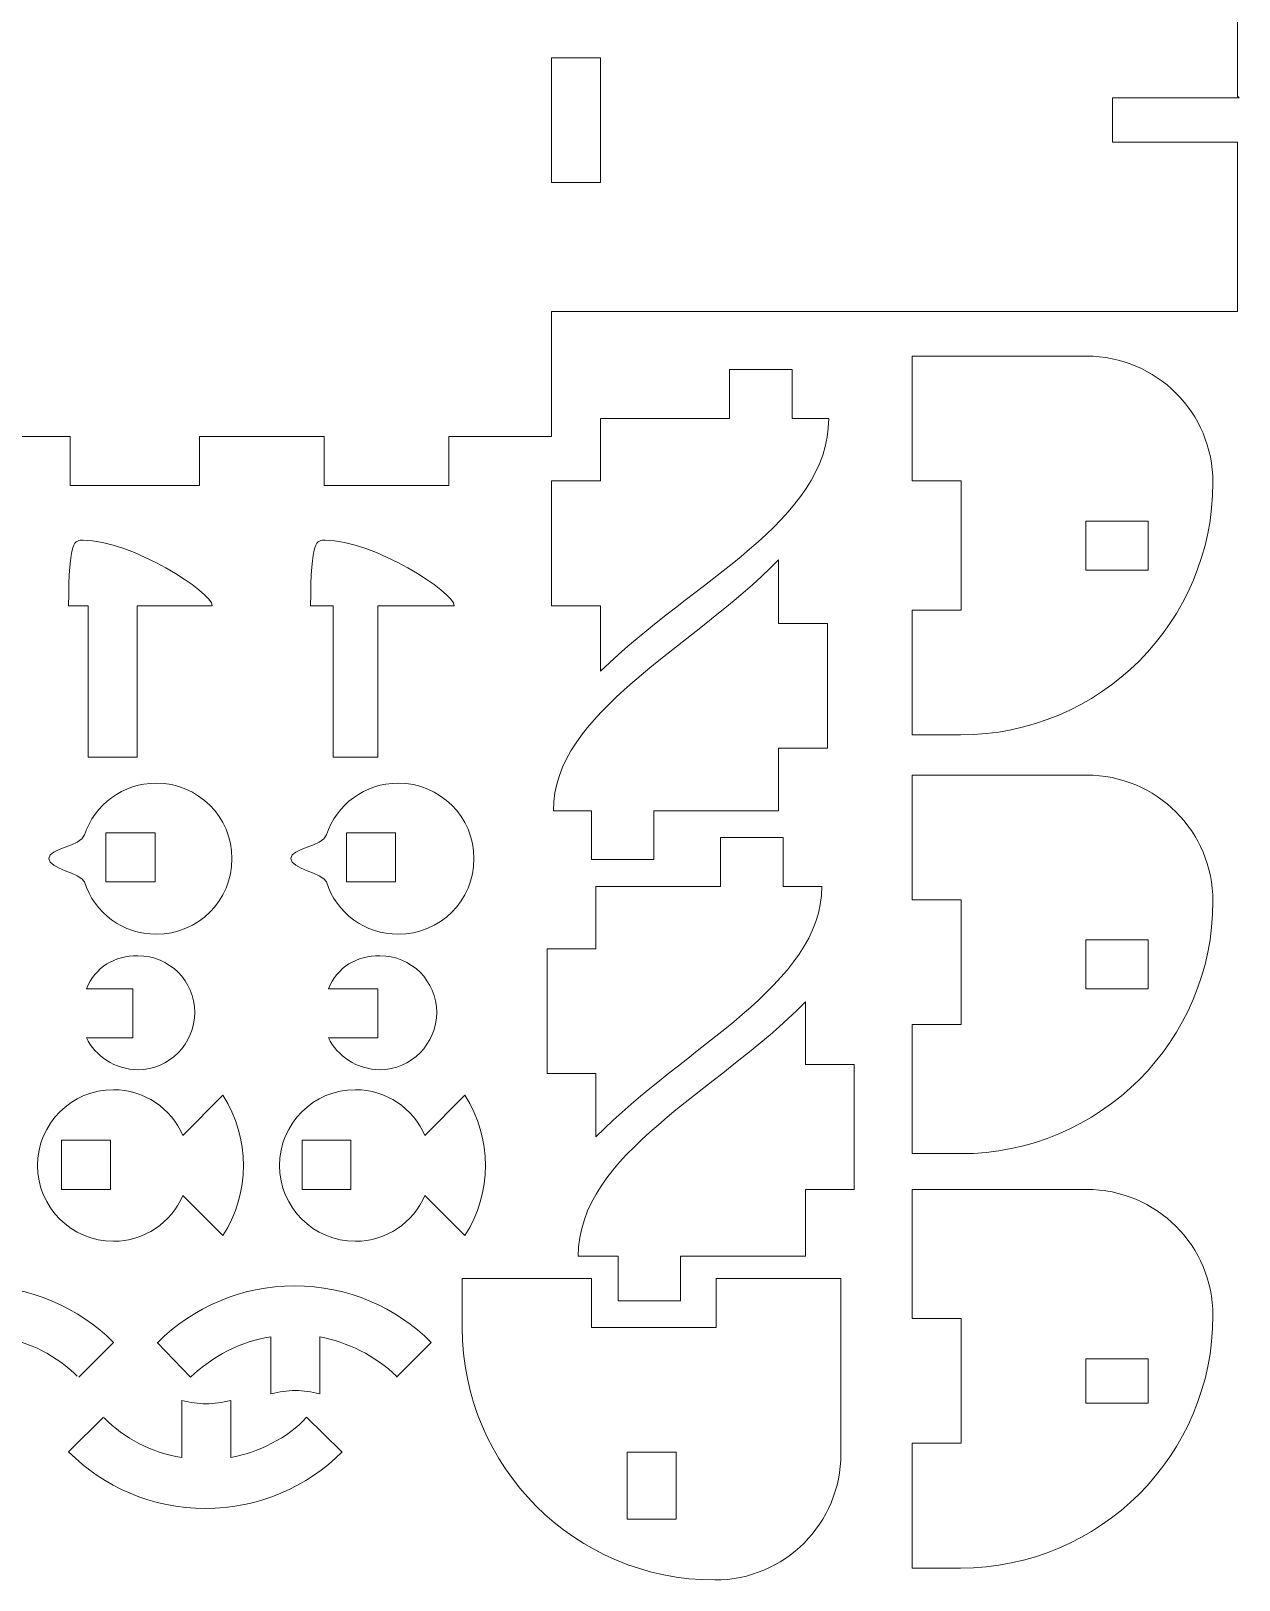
# Model space of a CAD drawing. Header units: millimetres. Extents: x -85 to 85, y -159 to 157.
# Drawn here: x 2.1 to 81.9, y -159.4 to -57.2 of the extents above; entities that cross this region are included whole.
import ezdxf

# ---------------------------------------------------------------- set-up
doc = ezdxf.new("R2010")
doc.units = ezdxf.units.MM
doc.header["$MEASUREMENT"] = 0
doc.layers.add('Layer 1', color=7, linetype='Continuous')

msp = doc.modelspace()

# ---------------------------------------------------------------- linework, layer by layer
at = {"layer": 'Layer 1', "color": 1, "lineweight": 9}
for points, knots in [([(81.75, -50.71), (81.75, -50.71), (81.75, -61.48), (81.75, -61.48), (81.75, -61.48), (81.75, -61.48), (81.86, -61.58), (81.86, -61.58), (81.86, -61.58), (81.86, -61.58), (73.52, -61.58), (73.52, -61.58), (73.52, -61.58), (73.52, -61.58), (73.52, -64.52), (73.52, -64.52), (73.52, -64.52), (73.52, -64.52), (81.75, -64.52), (81.75, -64.52), (81.75, -64.52), (81.75, -64.52), (81.75, -75.69), (81.75, -75.69), (81.75, -75.69), (81.75, -75.69), (39.78, -75.69), (39.78, -75.69), (39.78, -75.69), (39.78, -75.69), (36.48, -75.69), (36.48, -75.69), (36.48, -75.69), (36.48, -75.69), (36.48, -83.9), (36.48, -83.9), (36.48, -83.9), (36.48, -83.9), (36.48, -83.92), (36.48, -83.92), (36.48, -83.92), (36.48, -83.92), (29.72, -83.92), (29.72, -83.92), (29.72, -83.92), (29.72, -83.92), (29.72, -87.16), (29.72, -87.16), (29.72, -87.16), (29.72, -87.16), (21.49, -87.16), (21.49, -87.16), (21.49, -87.16), (21.49, -87.16), (21.49, -83.92), (21.49, -83.92), (21.49, -83.92), (21.49, -83.92), (13.26, -83.92), (13.26, -83.92), (13.26, -83.92), (13.26, -83.92), (13.26, -87.16), (13.26, -87.16), (13.26, -87.16), (13.26, -87.16), (4.86, -87.16), (4.86, -87.16), (4.86, -87.16), (4.86, -87.16), (4.73, -87.16), (4.73, -87.16), (4.73, -87.16), (4.73, -87.16), (4.73, -83.92), (4.73, -83.92), (4.73, -83.92), (4.73, -83.92), (-3.5, -83.92), (-3.5, -83.92), (-3.5, -83.92), (-3.5, -83.92), (-3.5, -87.16), (-3.5, -87.16), (-3.5, -87.16), (-3.5, -87.16), (-11.73, -87.16), (-11.73, -87.16), (-11.73, -87.16), (-11.73, -87.16), (-11.73, -83.92), (-11.73, -83.92), (-11.73, -83.92), (-11.73, -83.92), (-20.25, -83.92), (-20.25, -83.92), (-20.25, -83.92), (-20.25, -83.92), (-20.25, -87.16), (-20.25, -87.16), (-20.25, -87.16), (-20.25, -87.16), (-28.49, -87.16), (-28.49, -87.16), (-28.49, -87.16), (-28.49, -87.16), (-28.49, -83.92), (-28.49, -83.92), (-28.49, -83.92), (-28.49, -83.92), (-36.72, -83.92), (-36.72, -83.92), (-36.72, -83.92), (-36.72, -83.92), (-36.72, -87.16), (-36.72, -87.16), (-36.72, -87.16), (-36.72, -87.16), (-45.24, -87.16), (-45.24, -87.16), (-45.24, -87.16), (-45.24, -87.16), (-45.24, -83.92), (-45.24, -83.92), (-45.24, -83.92), (-45.24, -83.92), (-53.47, -83.92), (-53.47, -83.92), (-53.47, -83.92), (-53.47, -83.92), (-53.47, -87.16), (-53.47, -87.16), (-53.47, -87.16), (-53.47, -87.16), (-61.7, -87.16), (-61.7, -87.16), (-61.7, -87.16), (-61.7, -87.16), (-61.7, -87.16), (-61.7, -87.16), (-61.7, -87.16), (-61.7, -87.16), (-61.7, -83.92), (-61.7, -83.92), (-61.7, -83.92), (-61.7, -83.92), (-70.23, -83.92), (-70.23, -83.92), (-70.23, -83.92), (-70.23, -83.92), (-70.23, -87.16), (-70.23, -87.16), (-70.23, -87.16), (-70.23, -87.16), (-78.46, -87.16), (-78.46, -87.16), (-78.46, -87.16), (-78.46, -87.16), (-78.46, -87.06), (-78.46, -87.06), (-78.46, -87.06), (-78.46, -87.06), (-78.46, -87.08), (-78.46, -87.08), (-78.46, -87.08), (-78.46, -87.08), (-78.46, -68.05), (-78.46, -68.05), (-78.46, -68.05), (-78.46, -68.05), (-81.69, -68.05), (-81.69, -68.05), (-81.69, -68.05), (-81.69, -68.05), (-81.69, -51.29), (-81.69, -51.29), (-81.69, -51.29), (-81.69, -51.29), (-78.46, -51.29), (-78.46, -51.29), (-78.46, -51.29), (-78.46, -51.29), (-78.46, -51.37), (-78.46, -51.37), (-78.46, -51.37), (-78.46, -51.37), (-78.46, -34.83), (-78.46, -34.83), (-78.46, -34.83), (-78.46, -34.83), (-81.69, -34.83), (-81.69, -34.83), (-81.69, -34.83), (-81.69, -34.83), (-81.69, -18.08), (-81.69, -18.08), (-81.69, -18.08), (-81.69, -18.08), (-78.46, -18.08), (-78.46, -18.08), (-78.46, -18.08), (-78.46, -18.08), (-78.46, -18.06), (-78.46, -18.06), (-78.46, -18.06), (-78.46, -18.06), (-78.46, -1.32), (-78.46, -1.32), (-78.46, -1.32), (-78.46, -1.32), (-81.69, -1.32), (-81.69, -1.32), (-81.69, -1.32), (-81.69, -1.32), (-81.69, 15.14), (-81.69, 15.14), (-81.69, 15.14), (-81.69, 15.14), (-78.46, 15.14), (-78.46, 15.14), (-78.46, 15.14), (-78.46, 15.14), (-78.46, 31.31), (-78.46, 31.31), (-78.46, 31.31), (-78.46, 31.31), (-70.23, 31.31), (-70.23, 31.31), (-70.23, 31.31), (-70.23, 31.31), (-70.23, 34.25), (-70.23, 34.25), (-70.23, 34.25), (-70.23, 34.25), (-61.7, 34.25), (-61.7, 34.25), (-61.7, 34.25), (-61.7, 34.25), (-61.7, 31.31), (-61.7, 31.31), (-61.7, 31.31), (-61.7, 31.31), (-61.7, 31.31), (-61.7, 31.31), (-61.7, 31.31), (-61.7, 31.31), (-53.47, 31.31), (-53.47, 31.31), (-53.47, 31.31), (-53.47, 31.31), (-53.47, 34.25), (-53.47, 34.25), (-53.47, 34.25), (-53.47, 34.25), (-45.24, 34.25), (-45.24, 34.25), (-45.24, 34.25), (-45.24, 34.25), (-45.24, 31.31), (-45.24, 31.31), (-45.24, 31.31), (-45.24, 31.31), (-36.72, 31.31), (-36.72, 31.31), (-36.72, 31.31), (-36.72, 31.31), (-36.72, 34.25), (-36.72, 34.25), (-36.72, 34.25), (-36.72, 34.25), (-28.49, 34.25), (-28.49, 34.25), (-28.49, 34.25), (-28.49, 34.25), (-28.49, 31.31), (-28.49, 31.31), (-28.49, 31.31), (-28.49, 31.31), (-20.25, 31.31), (-20.25, 31.31), (-20.25, 31.31), (-20.25, 31.31), (-20.25, 34.25), (-20.25, 34.25), (-20.25, 34.25), (-20.25, 34.25), (-11.73, 34.25), (-11.73, 34.25), (-11.73, 34.25), (-11.73, 34.25), (-11.73, 31.31), (-11.73, 31.31), (-11.73, 31.31), (-11.73, 31.31), (-3.5, 31.31), (-3.5, 31.31), (-3.5, 31.31), (-3.5, 31.31), (-3.5, 34.25), (-3.5, 34.25), (-3.5, 34.25), (-3.5, 34.25), (4.73, 34.25), (4.73, 34.25), (4.73, 34.25), (4.73, 34.25), (4.73, 31.31), (4.73, 31.31), (4.73, 31.31), (4.73, 31.31), (4.86, 31.31), (4.86, 31.31), (4.86, 31.31), (4.86, 31.31), (13.26, 31.31), (13.26, 31.31), (13.26, 31.31), (13.26, 31.31), (13.26, 34.25), (13.26, 34.25), (13.26, 34.25), (13.26, 34.25), (21.49, 34.25), (21.49, 34.25), (21.49, 34.25), (21.49, 34.25), (21.49, 31.31), (21.49, 31.31), (21.49, 31.31), (21.49, 31.31), (29.72, 31.31), (29.72, 31.31), (29.72, 31.31), (29.72, 31.31), (29.72, 34.25), (29.72, 34.25), (29.72, 34.25), (29.72, 34.25), (39.72, 34.25), (39.72, 34.25), (39.72, 34.25), (39.72, 34.25), (39.72, 32.78), (39.72, 32.78), (39.72, 32.78), (39.72, 32.78), (81.75, 32.78), (81.75, 32.78), (81.75, 32.78), (81.75, 32.78), (81.75, 32.78), (81.75, 32.78), (81.75, 32.78), (81.75, 32.78), (81.75, 21.9), (81.75, 21.9), (81.75, 21.9), (81.75, 21.9), (81.75, 21.9), (81.75, 21.9), (81.75, 21.9), (81.75, 21.9), (73.52, 21.9), (73.52, 21.9), (73.52, 21.9), (73.52, 21.9), (73.52, 18.67), (73.52, 18.67), (73.52, 18.67), (73.52, 18.67), (81.75, 18.67), (81.75, 18.67), (81.75, 18.67), (81.75, 18.67), (81.75, 7.79), (81.75, 7.79), (81.75, 7.79), (81.75, 7.79), (81.75, 7.79), (81.75, 7.79), (81.75, 7.79), (81.75, 7.79), (39.78, 7.79), (39.78, 7.79), (39.78, 7.79), (39.78, 7.79), (36.48, 7.79), (36.48, 7.79), (36.48, 7.79), (36.48, 7.79), (36.48, -0.44), (36.48, -0.44), (36.48, -0.44), (36.48, -0.44), (39.72, -0.44), (39.72, -0.44), (39.72, -0.44), (39.72, -0.44), (39.72, -8.96), (39.72, -8.96), (39.72, -8.96), (39.72, -8.96), (36.48, -8.96), (36.48, -8.96), (36.48, -8.96), (36.48, -8.96), (36.48, -17.19), (36.48, -17.19), (36.48, -17.19), (36.48, -17.19), (39.72, -17.19), (39.72, -17.19), (39.72, -17.19), (39.72, -17.19), (39.72, -25.42), (39.72, -25.42), (39.72, -25.42), (39.72, -25.42), (39.72, -25.42), (39.72, -25.42), (39.72, -25.42), (39.72, -25.42), (36.48, -25.42), (36.48, -25.42), (36.48, -25.42), (36.48, -25.42), (36.48, -33.95), (36.48, -33.95), (36.48, -33.95), (36.48, -33.95), (39.72, -33.95), (39.72, -33.95), (39.72, -33.95), (39.72, -33.95), (39.72, -42.18), (39.72, -42.18), (39.72, -42.18), (39.72, -42.18), (36.48, -42.18), (36.48, -42.18), (36.48, -42.18), (36.48, -42.18), (36.48, -50.71), (36.48, -50.71), (36.48, -50.71), (36.48, -50.71), (39.78, -50.71), (39.78, -50.71), (39.78, -50.71), (39.78, -50.71), (81.75, -50.71), (81.75, -50.71)], [0, 0, 0, 0, 0.008772, 0.008772, 0.008772, 0.008772, 0.017544, 0.017544, 0.017544, 0.017544, 0.026316, 0.026316, 0.026316, 0.026316, 0.035088, 0.035088, 0.035088, 0.035088, 0.04386, 0.04386, 0.04386, 0.04386, 0.052632, 0.052632, 0.052632, 0.052632, 0.061404, 0.061404, 0.061404, 0.061404, 0.070175, 0.070175, 0.070175, 0.070175, 0.078947, 0.078947, 0.078947, 0.078947, 0.087719, 0.087719, 0.087719, 0.087719, 0.096491, 0.096491, 0.096491, 0.096491, 0.105263, 0.105263, 0.105263, 0.105263, 0.114035, 0.114035, 0.114035, 0.114035, 0.122807, 0.122807, 0.122807, 0.122807, 0.131579, 0.131579, 0.131579, 0.131579, 0.140351, 0.140351, 0.140351, 0.140351, 0.149123, 0.149123, 0.149123, 0.149123, 0.157895, 0.157895, 0.157895, 0.157895, 0.166667, 0.166667, 0.166667, 0.166667, 0.175439, 0.175439, 0.175439, 0.175439, 0.184211, 0.184211, 0.184211, 0.184211, 0.192982, 0.192982, 0.192982, 0.192982, 0.201754, 0.201754, 0.201754, 0.201754, 0.210526, 0.210526, 0.210526, 0.210526, 0.219298, 0.219298, 0.219298, 0.219298, 0.22807, 0.22807, 0.22807, 0.22807, 0.236842, 0.236842, 0.236842, 0.236842, 0.245614, 0.245614, 0.245614, 0.245614, 0.254386, 0.254386, 0.254386, 0.254386, 0.263158, 0.263158, 0.263158, 0.263158, 0.27193, 0.27193, 0.27193, 0.27193, 0.280702, 0.280702, 0.280702, 0.280702, 0.289474, 0.289474, 0.289474, 0.289474, 0.298246, 0.298246, 0.298246, 0.298246, 0.307018, 0.307018, 0.307018, 0.307018, 0.315789, 0.315789, 0.315789, 0.315789, 0.324561, 0.324561, 0.324561, 0.324561, 0.333333, 0.333333, 0.333333, 0.333333, 0.342105, 0.342105, 0.342105, 0.342105, 0.350877, 0.350877, 0.350877, 0.350877, 0.359649, 0.359649, 0.359649, 0.359649, 0.368421, 0.368421, 0.368421, 0.368421, 0.377193, 0.377193, 0.377193, 0.377193, 0.385965, 0.385965, 0.385965, 0.385965, 0.394737, 0.394737, 0.394737, 0.394737, 0.403509, 0.403509, 0.403509, 0.403509, 0.412281, 0.412281, 0.412281, 0.412281, 0.421053, 0.421053, 0.421053, 0.421053, 0.429825, 0.429825, 0.429825, 0.429825, 0.438596, 0.438596, 0.438596, 0.438597, 0.447368, 0.447368, 0.447368, 0.447368, 0.45614, 0.45614, 0.45614, 0.45614, 0.464912, 0.464912, 0.464912, 0.464912, 0.473684, 0.473684, 0.473684, 0.473684, 0.482456, 0.482456, 0.482456, 0.482456, 0.491228, 0.491228, 0.491228, 0.491228, 0.5, 0.5, 0.5, 0.5, 0.508772, 0.508772, 0.508772, 0.508772, 0.517544, 0.517544, 0.517544, 0.517544, 0.526316, 0.526316, 0.526316, 0.526316, 0.535088, 0.535088, 0.535088, 0.535088, 0.54386, 0.54386, 0.54386, 0.54386, 0.552632, 0.552632, 0.552632, 0.552632, 0.561404, 0.561404, 0.561404, 0.561404, 0.570175, 0.570175, 0.570175, 0.570175, 0.578947, 0.578947, 0.578947, 0.578947, 0.587719, 0.587719, 0.587719, 0.587719, 0.596491, 0.596491, 0.596491, 0.596491, 0.605263, 0.605263, 0.605263, 0.605263, 0.614035, 0.614035, 0.614035, 0.614035, 0.622807, 0.622807, 0.622807, 0.622807, 0.631579, 0.631579, 0.631579, 0.631579, 0.640351, 0.640351, 0.640351, 0.640351, 0.649123, 0.649123, 0.649123, 0.649123, 0.657895, 0.657895, 0.657895, 0.657895, 0.666667, 0.666667, 0.666667, 0.666667, 0.675439, 0.675439, 0.675439, 0.675439, 0.684211, 0.684211, 0.684211, 0.684211, 0.692982, 0.692982, 0.692982, 0.692982, 0.701754, 0.701754, 0.701754, 0.701754, 0.710526, 0.710526, 0.710526, 0.710526, 0.719298, 0.719298, 0.719298, 0.719298, 0.72807, 0.72807, 0.72807, 0.72807, 0.736842, 0.736842, 0.736842, 0.736842, 0.745614, 0.745614, 0.745614, 0.745614, 0.754386, 0.754386, 0.754386, 0.754386, 0.763158, 0.763158, 0.763158, 0.763158, 0.77193, 0.77193, 0.77193, 0.77193, 0.780702, 0.780702, 0.780702, 0.780702, 0.789474, 0.789474, 0.789474, 0.789474, 0.798246, 0.798246, 0.798246, 0.798246, 0.807018, 0.807018, 0.807018, 0.807018, 0.815789, 0.815789, 0.815789, 0.815789, 0.824561, 0.824561, 0.824561, 0.824561, 0.833333, 0.833333, 0.833333, 0.833333, 0.842105, 0.842105, 0.842105, 0.842105, 0.850877, 0.850877, 0.850877, 0.850877, 0.859649, 0.859649, 0.859649, 0.859649, 0.868421, 0.868421, 0.868421, 0.868421, 0.877193, 0.877193, 0.877193, 0.877193, 0.885965, 0.885965, 0.885965, 0.885965, 0.894737, 0.894737, 0.894737, 0.894737, 0.903509, 0.903509, 0.903509, 0.903509, 0.912281, 0.912281, 0.912281, 0.912281, 0.921053, 0.921053, 0.921053, 0.921053, 0.929825, 0.929825, 0.929825, 0.929825, 0.938596, 0.938596, 0.938596, 0.938597, 0.947368, 0.947368, 0.947368, 0.947368, 0.95614, 0.95614, 0.95614, 0.95614, 0.964912, 0.964912, 0.964912, 0.964912, 0.973684, 0.973684, 0.973684, 0.973684, 0.982456, 0.982456, 0.982456, 0.982456, 1, 1, 1, 1]), ([(39.72, -58.94), (39.72, -58.94), (36.48, -58.94), (36.48, -58.94), (36.48, -58.94), (36.48, -58.94), (36.48, -67.17), (36.48, -67.17), (36.48, -67.17), (36.48, -67.17), (39.72, -67.17), (39.72, -67.17), (39.72, -67.17), (39.72, -67.17), (39.72, -58.94), (39.72, -58.94)], [0, 0, 0, 0, 0.2, 0.2, 0.2, 0.2, 0.4, 0.4, 0.4, 0.4, 0.6, 0.6, 0.6, 0.6, 1, 1, 1, 1]), ([(80.14, -86.96), (80.14, -82.36), (76.41, -78.63), (71.81, -78.63), (71.81, -78.63), (71.81, -78.63), (63.47, -78.63), (63.47, -78.63), (63.47, -78.63), (63.47, -78.63), (60.29, -78.63), (60.29, -78.63), (60.29, -78.63), (60.29, -78.63), (60.29, -86.86), (60.29, -86.86), (60.29, -86.86), (60.29, -86.86), (63.53, -86.86), (63.53, -86.86), (63.53, -86.86), (63.53, -86.86), (63.53, -95.39), (63.53, -95.39), (63.53, -95.39), (63.53, -95.39), (60.29, -95.39), (60.29, -95.39), (60.29, -95.39), (60.29, -95.39), (60.29, -103.62), (60.29, -103.62), (60.29, -103.62), (60.29, -103.62), (63.47, -103.62), (63.47, -103.62), (63.47, -103.62), (72.68, -103.62), (80.14, -96.17), (80.14, -86.96)], [0, 0, 0, 0, 0.090909, 0.090909, 0.090909, 0.090909, 0.181818, 0.181818, 0.181818, 0.181818, 0.272727, 0.272727, 0.272727, 0.272727, 0.363636, 0.363636, 0.363636, 0.363636, 0.454545, 0.454545, 0.454545, 0.454545, 0.545455, 0.545455, 0.545455, 0.545455, 0.636364, 0.636364, 0.636364, 0.636364, 0.727273, 0.727273, 0.727273, 0.727273, 0.818182, 0.818182, 0.818182, 0.818182, 1, 1, 1, 1]), ([(48.24, -82.75), (48.24, -82.75), (48.24, -79.52), (48.24, -79.52), (48.24, -79.52), (48.24, -79.52), (52.36, -79.52), (52.36, -79.52), (52.36, -79.52), (52.36, -79.52), (52.36, -82.75), (52.36, -82.75), (52.36, -82.75), (52.36, -82.75), (54.78, -82.75), (54.78, -82.75), (54.78, -82.75), (54.78, -89.51), (45.89, -93.41), (39.72, -99.41), (39.72, -99.41), (39.72, -99.41), (39.72, -95.1), (39.72, -95.1), (39.72, -95.1), (39.72, -95.1), (36.48, -95.1), (36.48, -95.1), (36.48, -95.1), (36.48, -95.1), (36.48, -86.86), (36.48, -86.86), (36.48, -86.86), (36.48, -86.86), (39.72, -86.86), (39.72, -86.86), (39.72, -86.86), (39.72, -86.86), (39.72, -82.75), (39.72, -82.75), (39.72, -82.75), (39.72, -82.75), (48.24, -82.75), (48.24, -82.75)], [0, 0, 0, 0, 0.1666667, 0.1666667, 0.1666667, 0.1666667, 0.25, 0.25, 0.25, 0.25, 0.3333333, 0.3333333, 0.3333333, 0.3333333, 0.4166667, 0.4166667, 0.4166667, 0.4166667, 0.5, 0.5, 0.5, 0.5, 0.5833333, 0.5833333, 0.5833333, 0.5833333, 0.6666667, 0.6666667, 0.6666667, 0.6666667, 0.75, 0.75, 0.75, 0.75, 0.8333333, 0.8333333, 0.8333333, 0.8333333, 0.9166667, 0.9166667, 0.9166667, 0.9166667, 1, 1, 1, 1]), ([(71.76, -92.74), (71.76, -92.74), (75.87, -92.74), (75.87, -92.74), (75.87, -92.74), (75.87, -92.74), (75.87, -89.51), (75.87, -89.51), (75.87, -89.51), (75.87, -89.51), (71.76, -89.51), (71.76, -89.51), (71.76, -89.51), (71.76, -89.51), (71.76, -92.74), (71.76, -92.74)], [0, 0, 0, 0, 0.2, 0.2, 0.2, 0.2, 0.4, 0.4, 0.4, 0.4, 0.6, 0.6, 0.6, 0.6, 1, 1, 1, 1]), ([(9.14, -95.1), (9.14, -95.1), (14.1, -95.1), (14.1, -95.1), (14.1, -95.1), (14.1, -94.21), (8.78, -90.77), (5.57, -90.77), (5.57, -90.77), (5.04, -90.77), (4.62, -90.69), (4.62, -95.1), (4.62, -95.1), (4.62, -95.1), (5.91, -95.1), (5.91, -95.1), (5.91, -95.1), (5.91, -95.1), (5.91, -105.09), (5.91, -105.09), (5.91, -105.09), (5.91, -105.09), (5.91, -105.09), (5.91, -105.09), (5.91, -105.09), (5.91, -105.09), (9.14, -105.09), (9.14, -105.09), (9.14, -105.09), (9.14, -105.09), (9.14, -105.09), (9.14, -105.09), (9.14, -105.09), (9.14, -105.09), (9.14, -95.1), (9.14, -95.1)], [0, 0, 0, 0, 0.1, 0.1, 0.1, 0.1, 0.2, 0.2, 0.2, 0.2, 0.3, 0.3, 0.3, 0.3, 0.4, 0.4, 0.4, 0.4, 0.5, 0.5, 0.5, 0.5, 0.6, 0.6, 0.6, 0.6, 0.7, 0.7, 0.7, 0.7, 0.8, 0.8, 0.8, 0.8, 1, 1, 1, 1]), ([(25.02, -95.1), (25.02, -95.1), (30.07, -95.1), (30.07, -95.1), (30.07, -95.1), (30.07, -94.21), (24.75, -90.77), (21.54, -90.77), (21.54, -90.77), (21.01, -90.77), (20.59, -90.69), (20.59, -95.1), (20.59, -95.1), (20.59, -95.1), (22.08, -95.1), (22.08, -95.1), (22.08, -95.1), (22.08, -95.1), (22.08, -105.09), (22.08, -105.09), (22.08, -105.09), (22.08, -105.09), (22.08, -105.09), (22.08, -105.09), (22.08, -105.09), (22.08, -105.09), (25.02, -105.09), (25.02, -105.09), (25.02, -105.09), (25.02, -105.09), (25.02, -105.09), (25.02, -105.09), (25.02, -105.09), (25.02, -105.09), (25.02, -95.1), (25.02, -95.1)], [0, 0, 0, 0, 0.1, 0.1, 0.1, 0.1, 0.2, 0.2, 0.2, 0.2, 0.3, 0.3, 0.3, 0.3, 0.4, 0.4, 0.4, 0.4, 0.5, 0.5, 0.5, 0.5, 0.6, 0.6, 0.6, 0.6, 0.7, 0.7, 0.7, 0.7, 0.8, 0.8, 0.8, 0.8, 1, 1, 1, 1]), ([(43.24, -108.62), (43.24, -108.62), (43.24, -111.85), (43.24, -111.85), (43.24, -111.85), (43.24, -111.85), (39.13, -111.85), (39.13, -111.85), (39.13, -111.85), (39.13, -111.85), (39.13, -108.62), (39.13, -108.62), (39.13, -108.62), (39.13, -108.62), (36.61, -108.62), (36.61, -108.62), (36.61, -108.62), (36.61, -102.15), (45.59, -98.06), (51.47, -92.07), (51.47, -92.07), (51.47, -92.07), (51.47, -96.27), (51.47, -96.27), (51.47, -96.27), (51.47, -96.27), (54.71, -96.27), (54.71, -96.27), (54.71, -96.27), (54.71, -96.27), (54.71, -104.5), (54.71, -104.5), (54.71, -104.5), (54.71, -104.5), (51.47, -104.5), (51.47, -104.5), (51.47, -104.5), (51.47, -104.5), (51.47, -108.62), (51.47, -108.62), (51.47, -108.62), (51.47, -108.62), (43.24, -108.62), (43.24, -108.62)], [0, 0, 0, 0, 0.1666667, 0.1666667, 0.1666667, 0.1666667, 0.25, 0.25, 0.25, 0.25, 0.3333333, 0.3333333, 0.3333333, 0.3333333, 0.4166667, 0.4166667, 0.4166667, 0.4166667, 0.5, 0.5, 0.5, 0.5, 0.5833333, 0.5833333, 0.5833333, 0.5833333, 0.6666667, 0.6666667, 0.6666667, 0.6666667, 0.75, 0.75, 0.75, 0.75, 0.8333333, 0.8333333, 0.8333333, 0.8333333, 0.9166667, 0.9166667, 0.9166667, 0.9166667, 1, 1, 1, 1]), ([(80.14, -114.59), (80.14, -109.99), (76.41, -106.27), (71.81, -106.27), (71.81, -106.27), (71.81, -106.27), (63.47, -106.27), (63.47, -106.27), (63.47, -106.27), (63.47, -106.27), (60.29, -106.27), (60.29, -106.27), (60.29, -106.27), (60.29, -106.27), (60.29, -114.5), (60.29, -114.5), (60.29, -114.5), (60.29, -114.5), (63.53, -114.5), (63.53, -114.5), (63.53, -114.5), (63.53, -114.5), (63.53, -122.73), (63.53, -122.73), (63.53, -122.73), (63.53, -122.73), (60.29, -122.73), (60.29, -122.73), (60.29, -122.73), (60.29, -122.73), (60.29, -131.25), (60.29, -131.25), (60.29, -131.25), (60.29, -131.25), (63.47, -131.25), (63.47, -131.25), (63.47, -131.25), (72.68, -131.25), (80.14, -123.81), (80.14, -114.59)], [0, 0, 0, 0, 0.090909, 0.090909, 0.090909, 0.090909, 0.181818, 0.181818, 0.181818, 0.181818, 0.272727, 0.272727, 0.272727, 0.272727, 0.363636, 0.363636, 0.363636, 0.363636, 0.454545, 0.454545, 0.454545, 0.454545, 0.545455, 0.545455, 0.545455, 0.545455, 0.636364, 0.636364, 0.636364, 0.636364, 0.727273, 0.727273, 0.727273, 0.727273, 0.818182, 0.818182, 0.818182, 0.818182, 1, 1, 1, 1]), ([(5.66, -110.22), (5.4, -111.01), (3.32, -111.08), (3.32, -111.77), (3.32, -111.77), (3.32, -112.46), (5.4, -112.73), (5.66, -113.32), (5.66, -113.32), (5.66, -113.32), (5.66, -113.32), (5.66, -113.32), (5.66, -113.32), (6.32, -115.38), (8.2, -116.77), (10.4, -116.77), (10.4, -116.77), (13.17, -116.77), (15.4, -114.55), (15.4, -111.79), (15.4, -111.79), (15.4, -109.03), (13.17, -106.8), (10.4, -106.8), (10.4, -106.8), (8.2, -106.8), (6.32, -108.23), (5.66, -110.22)], [0, 0, 0, 0, 0.125, 0.125, 0.125, 0.125, 0.25, 0.25, 0.25, 0.25, 0.375, 0.375, 0.375, 0.375, 0.5, 0.5, 0.5, 0.5, 0.625, 0.625, 0.625, 0.625, 0.75, 0.75, 0.75, 0.75, 1, 1, 1, 1]), ([(21.63, -110.22), (21.37, -111.01), (19.29, -111.08), (19.29, -111.77), (19.29, -111.77), (19.29, -112.46), (21.37, -112.73), (21.63, -113.32), (21.63, -113.32), (21.63, -113.32), (21.63, -113.32), (21.63, -113.32), (21.63, -113.32), (22.29, -115.38), (24.17, -116.77), (26.37, -116.77), (26.37, -116.77), (29.13, -116.77), (31.37, -114.55), (31.37, -111.79), (31.37, -111.79), (31.37, -109.03), (29.13, -106.8), (26.37, -106.8), (26.37, -106.8), (24.17, -106.8), (22.29, -108.23), (21.63, -110.22)], [0, 0, 0, 0, 0.125, 0.125, 0.125, 0.125, 0.25, 0.25, 0.25, 0.25, 0.375, 0.375, 0.375, 0.375, 0.5, 0.5, 0.5, 0.5, 0.625, 0.625, 0.625, 0.625, 0.75, 0.75, 0.75, 0.75, 1, 1, 1, 1]), ([(10.32, -113.32), (10.32, -113.32), (7.08, -113.32), (7.08, -113.32), (7.08, -113.32), (7.08, -113.32), (7.08, -113.32), (7.08, -113.32), (7.08, -113.32), (7.08, -113.32), (7.08, -110.09), (7.08, -110.09), (7.08, -110.09), (7.08, -110.09), (7.08, -110.09), (7.08, -110.09), (7.08, -110.09), (7.08, -110.09), (10.32, -110.09), (10.32, -110.09), (10.32, -110.09), (10.32, -110.09), (10.32, -110.09), (10.32, -110.09), (10.32, -110.09), (10.32, -110.09), (10.32, -113.32), (10.32, -113.32)], [0, 0, 0, 0, 0.125, 0.125, 0.125, 0.125, 0.25, 0.25, 0.25, 0.25, 0.375, 0.375, 0.375, 0.375, 0.5, 0.5, 0.5, 0.5, 0.625, 0.625, 0.625, 0.625, 0.75, 0.75, 0.75, 0.75, 1, 1, 1, 1]), ([(26.19, -113.32), (26.19, -113.32), (23.01, -113.32), (23.01, -113.32), (23.01, -113.32), (23.01, -113.32), (22.96, -113.32), (22.96, -113.32), (22.96, -113.32), (22.96, -113.32), (22.96, -110.09), (22.96, -110.09), (22.96, -110.09), (22.96, -110.09), (23.01, -110.09), (23.01, -110.09), (23.01, -110.09), (23.01, -110.09), (26.18, -110.09), (26.18, -110.09), (26.18, -110.09), (26.18, -110.09), (26.19, -110.09), (26.19, -110.09), (26.19, -110.09), (26.19, -110.09), (26.19, -113.32), (26.19, -113.32)], [0, 0, 0, 0, 0.125, 0.125, 0.125, 0.125, 0.25, 0.25, 0.25, 0.25, 0.375, 0.375, 0.375, 0.375, 0.5, 0.5, 0.5, 0.5, 0.625, 0.625, 0.625, 0.625, 0.75, 0.75, 0.75, 0.75, 1, 1, 1, 1]), ([(47.65, -113.62), (47.65, -113.62), (47.65, -110.38), (47.65, -110.38), (47.65, -110.38), (47.65, -110.38), (51.77, -110.38), (51.77, -110.38), (51.77, -110.38), (51.77, -110.38), (51.77, -113.62), (51.77, -113.62), (51.77, -113.62), (51.77, -113.62), (54.33, -113.62), (54.33, -113.62), (54.33, -113.62), (54.33, -120.08), (45.3, -124.16), (39.42, -130.15), (39.42, -130.15), (39.42, -130.15), (39.42, -125.96), (39.42, -125.96), (39.42, -125.96), (39.42, -125.96), (36.19, -125.96), (36.19, -125.96), (36.19, -125.96), (36.19, -125.96), (36.19, -117.73), (36.19, -117.73), (36.19, -117.73), (36.19, -117.73), (39.42, -117.73), (39.42, -117.73), (39.42, -117.73), (39.42, -117.73), (39.42, -113.62), (39.42, -113.62), (39.42, -113.62), (39.42, -113.62), (47.65, -113.62), (47.65, -113.62)], [0, 0, 0, 0, 0.1666667, 0.1666667, 0.1666667, 0.1666667, 0.25, 0.25, 0.25, 0.25, 0.3333333, 0.3333333, 0.3333333, 0.3333333, 0.4166667, 0.4166667, 0.4166667, 0.4166667, 0.5, 0.5, 0.5, 0.5, 0.5833333, 0.5833333, 0.5833333, 0.5833333, 0.6666667, 0.6666667, 0.6666667, 0.6666667, 0.75, 0.75, 0.75, 0.75, 0.8333333, 0.8333333, 0.8333333, 0.8333333, 0.9166667, 0.9166667, 0.9166667, 0.9166667, 1, 1, 1, 1]), ([(71.76, -120.38), (71.76, -120.38), (75.87, -120.38), (75.87, -120.38), (75.87, -120.38), (75.87, -120.38), (75.87, -117.14), (75.87, -117.14), (75.87, -117.14), (75.87, -117.14), (71.76, -117.14), (71.76, -117.14), (71.76, -117.14), (71.76, -117.14), (71.76, -120.38), (71.76, -120.38)], [0, 0, 0, 0, 0.2, 0.2, 0.2, 0.2, 0.4, 0.4, 0.4, 0.4, 0.6, 0.6, 0.6, 0.6, 1, 1, 1, 1]), ([(8.85, -123.61), (8.85, -123.61), (5.79, -123.61), (5.79, -123.61), (5.79, -123.61), (6.38, -124.79), (7.68, -125.71), (9.19, -125.71), (9.19, -125.71), (11.26, -125.71), (12.94, -124), (12.94, -121.93), (12.94, -121.93), (12.94, -119.86), (11.26, -118.19), (9.19, -118.19), (9.19, -118.19), (7.68, -118.19), (6.38, -118.91), (5.79, -120.38), (5.79, -120.38), (5.79, -120.38), (8.85, -120.38), (8.85, -120.38), (8.85, -120.38), (8.85, -120.38), (8.85, -120.38), (8.85, -120.38), (8.85, -120.38), (8.85, -120.38), (8.85, -123.61), (8.85, -123.61)], [0, 0, 0, 0, 0.111111, 0.111111, 0.111111, 0.111111, 0.222222, 0.222222, 0.222222, 0.222222, 0.333333, 0.333333, 0.333333, 0.333333, 0.444444, 0.444444, 0.444444, 0.444444, 0.555556, 0.555556, 0.555556, 0.555556, 0.666667, 0.666667, 0.666667, 0.666667, 0.777778, 0.777778, 0.777778, 0.777778, 1, 1, 1, 1]), ([(25.02, -123.61), (25.02, -123.61), (21.76, -123.61), (21.76, -123.61), (21.76, -123.61), (22.35, -124.79), (23.65, -125.71), (25.16, -125.71), (25.16, -125.71), (27.23, -125.71), (28.91, -124), (28.91, -121.93), (28.91, -121.93), (28.91, -119.86), (27.23, -118.19), (25.16, -118.19), (25.16, -118.19), (23.65, -118.19), (22.35, -118.91), (21.76, -120.38), (21.76, -120.38), (21.76, -120.38), (24.96, -120.38), (24.96, -120.38), (24.96, -120.38), (24.96, -120.38), (25.02, -120.38), (25.02, -120.38), (25.02, -120.38), (25.02, -120.38), (25.02, -123.61), (25.02, -123.61)], [0, 0, 0, 0, 0.111111, 0.111111, 0.111111, 0.111111, 0.222222, 0.222222, 0.222222, 0.222222, 0.333333, 0.333333, 0.333333, 0.333333, 0.444444, 0.444444, 0.444444, 0.444444, 0.555556, 0.555556, 0.555556, 0.555556, 0.666667, 0.666667, 0.666667, 0.666667, 0.777778, 0.777778, 0.777778, 0.777778, 1, 1, 1, 1]), ([(45.01, -138.02), (45.01, -138.02), (45.01, -140.96), (45.01, -140.96), (45.01, -140.96), (45.01, -140.96), (40.89, -140.96), (40.89, -140.96), (40.89, -140.96), (40.89, -140.96), (40.89, -138.02), (40.89, -138.02), (40.89, -138.02), (40.89, -138.02), (38.25, -138.02), (38.25, -138.02), (38.25, -138.02), (38.25, -131.25), (47.36, -127.23), (53.24, -121.24), (53.24, -121.24), (53.24, -121.24), (53.24, -125.37), (53.24, -125.37), (53.24, -125.37), (53.24, -125.37), (56.47, -125.37), (56.47, -125.37), (56.47, -125.37), (56.47, -125.37), (56.47, -133.61), (56.47, -133.61), (56.47, -133.61), (56.47, -133.61), (53.24, -133.61), (53.24, -133.61), (53.24, -133.61), (53.24, -133.61), (53.24, -138.02), (53.24, -138.02), (53.24, -138.02), (53.24, -138.02), (45.01, -138.02), (45.01, -138.02)], [0, 0, 0, 0, 0.1666667, 0.1666667, 0.1666667, 0.1666667, 0.25, 0.25, 0.25, 0.25, 0.3333333, 0.3333333, 0.3333333, 0.3333333, 0.4166667, 0.4166667, 0.4166667, 0.4166667, 0.5, 0.5, 0.5, 0.5, 0.5833333, 0.5833333, 0.5833333, 0.5833333, 0.6666667, 0.6666667, 0.6666667, 0.6666667, 0.75, 0.75, 0.75, 0.75, 0.8333333, 0.8333333, 0.8333333, 0.8333333, 0.9166667, 0.9166667, 0.9166667, 0.9166667, 1, 1, 1, 1]), ([(12.16, -134.02), (12.16, -134.02), (14.8, -136.66), (14.8, -136.66), (14.8, -136.66), (16.61, -133.85), (16.61, -130.22), (14.8, -127.4), (14.8, -127.4), (14.8, -127.4), (12.16, -130.05), (12.16, -130.05), (12.16, -130.05), (11.39, -128.27), (9.62, -127.03), (7.57, -127.03), (7.57, -127.03), (4.81, -127.03), (2.57, -129.27), (2.57, -132.03), (2.57, -132.03), (2.57, -134.8), (4.81, -137.03), (7.57, -137.03), (7.57, -137.03), (9.62, -137.03), (11.39, -135.79), (12.16, -134.02)], [0, 0, 0, 0, 0.25, 0.25, 0.25, 0.25, 0.375, 0.375, 0.375, 0.375, 0.5, 0.5, 0.5, 0.5, 0.625, 0.625, 0.625, 0.625, 0.75, 0.75, 0.75, 0.75, 0.875, 0.875, 0.875, 0.875, 1, 1, 1, 1]), ([(28.13, -134.02), (28.13, -134.02), (30.77, -136.66), (30.77, -136.66), (30.77, -136.66), (32.58, -133.85), (32.58, -130.22), (30.77, -127.4), (30.77, -127.4), (30.77, -127.4), (28.13, -130.05), (28.13, -130.05), (28.13, -130.05), (27.36, -128.27), (25.59, -127.03), (23.54, -127.03), (23.54, -127.03), (20.78, -127.03), (18.54, -129.27), (18.54, -132.03), (18.54, -132.03), (18.54, -134.8), (20.78, -137.03), (23.54, -137.03), (23.54, -137.03), (25.59, -137.03), (27.36, -135.79), (28.13, -134.02)], [0, 0, 0, 0, 0.25, 0.25, 0.25, 0.25, 0.375, 0.375, 0.375, 0.375, 0.5, 0.5, 0.5, 0.5, 0.625, 0.625, 0.625, 0.625, 0.75, 0.75, 0.75, 0.75, 0.875, 0.875, 0.875, 0.875, 1, 1, 1, 1]), ([(7.38, -133.61), (7.38, -133.61), (4.14, -133.61), (4.14, -133.61), (4.14, -133.61), (4.14, -133.61), (4.14, -133.61), (4.14, -133.61), (4.14, -133.61), (4.14, -133.61), (4.14, -130.37), (4.14, -130.37), (4.14, -130.37), (4.14, -130.37), (4.14, -130.37), (4.14, -130.37), (4.14, -130.37), (4.14, -130.37), (7.38, -130.37), (7.38, -130.37), (7.38, -130.37), (7.38, -130.37), (7.38, -130.37), (7.38, -130.37), (7.38, -130.37), (7.38, -130.37), (7.38, -133.61), (7.38, -133.61)], [0, 0, 0, 0, 0.125, 0.125, 0.125, 0.125, 0.25, 0.25, 0.25, 0.25, 0.375, 0.375, 0.375, 0.375, 0.5, 0.5, 0.5, 0.5, 0.625, 0.625, 0.625, 0.625, 0.75, 0.75, 0.75, 0.75, 1, 1, 1, 1]), ([(23.25, -133.61), (23.25, -133.61), (20.02, -133.61), (20.02, -133.61), (20.02, -133.61), (20.02, -133.61), (20.02, -133.61), (20.02, -133.61), (20.02, -133.61), (20.02, -133.61), (20.02, -130.37), (20.02, -130.37), (20.02, -130.37), (20.02, -130.37), (20.02, -130.37), (20.02, -130.37), (20.02, -130.37), (20.02, -130.37), (23.25, -130.37), (23.25, -130.37), (23.25, -130.37), (23.25, -130.37), (23.25, -130.37), (23.25, -130.37), (23.25, -130.37), (23.25, -130.37), (23.25, -133.61), (23.25, -133.61)], [0, 0, 0, 0, 0.125, 0.125, 0.125, 0.125, 0.25, 0.25, 0.25, 0.25, 0.375, 0.375, 0.375, 0.375, 0.5, 0.5, 0.5, 0.5, 0.625, 0.625, 0.625, 0.625, 0.75, 0.75, 0.75, 0.75, 1, 1, 1, 1]), ([(80.14, -141.93), (80.14, -137.33), (76.41, -133.61), (71.81, -133.61), (71.81, -133.61), (71.81, -133.61), (63.47, -133.61), (63.47, -133.61), (63.47, -133.61), (63.47, -133.61), (60.29, -133.61), (60.29, -133.61), (60.29, -133.61), (60.29, -133.61), (60.29, -142.13), (60.29, -142.13), (60.29, -142.13), (60.29, -142.13), (63.53, -142.13), (63.53, -142.13), (63.53, -142.13), (63.53, -142.13), (63.53, -150.36), (63.53, -150.36), (63.53, -150.36), (63.53, -150.36), (60.29, -150.36), (60.29, -150.36), (60.29, -150.36), (60.29, -150.36), (60.29, -158.59), (60.29, -158.59), (60.29, -158.59), (60.29, -158.59), (63.47, -158.59), (63.47, -158.59), (63.47, -158.59), (72.68, -158.59), (80.14, -151.14), (80.14, -141.93)], [0, 0, 0, 0, 0.090909, 0.090909, 0.090909, 0.090909, 0.181818, 0.181818, 0.181818, 0.181818, 0.272727, 0.272727, 0.272727, 0.272727, 0.363636, 0.363636, 0.363636, 0.363636, 0.454545, 0.454545, 0.454545, 0.454545, 0.545455, 0.545455, 0.545455, 0.545455, 0.636364, 0.636364, 0.636364, 0.636364, 0.727273, 0.727273, 0.727273, 0.727273, 0.818182, 0.818182, 0.818182, 0.818182, 1, 1, 1, 1]), ([(5.29, -145.99), (5.29, -145.99), (7.57, -143.72), (7.57, -143.72), (7.57, -143.72), (7.57, -143.72), (7.58, -143.7), (7.58, -143.7), (7.58, -143.7), (5.27, -141.4), (2.08, -139.97), (-1.44, -139.97), (-1.44, -139.97), (-4.96, -139.97), (-8.15, -141.4), (-10.46, -143.7), (-10.46, -143.7), (-10.46, -143.7), (-10.46, -143.72), (-10.46, -143.72), (-10.46, -143.72), (-10.46, -143.72), (-8.2, -145.99), (-8.2, -145.99), (-8.2, -145.99), (-8.2, -145.99), (-8.2, -145.99), (-8.2, -145.99), (-8.2, -145.99), (-6.73, -144.62), (-4.97, -143.66), (-2.91, -143.33), (-2.91, -143.33), (-2.91, -143.33), (-2.91, -143.33), (-2.91, -143.33), (-2.91, -143.33), (-2.91, -143.33), (-2.91, -147.1), (-2.91, -147.1), (-2.91, -147.1), (-2.91, -147.1), (-2.91, -147.1), (-2.91, -147.1), (-2.91, -147.1), (-2.62, -146.96), (-1.99, -146.88), (-1.44, -146.88), (-1.44, -146.88), (-0.89, -146.88), (-0.26, -146.96), (0.03, -147.1), (0.03, -147.1), (0.03, -147.1), (0.03, -143.33), (0.03, -143.33), (0.03, -143.33), (2.09, -143.66), (3.82, -144.59), (5.19, -145.94)], [0, 0, 0, 0, 0.0625, 0.0625, 0.0625, 0.0625, 0.125, 0.125, 0.125, 0.125, 0.1875, 0.1875, 0.1875, 0.1875, 0.25, 0.25, 0.25, 0.25, 0.3125, 0.3125, 0.3125, 0.3125, 0.375, 0.375, 0.375, 0.375, 0.4375, 0.4375, 0.4375, 0.4375, 0.5, 0.5, 0.5, 0.5, 0.5625, 0.5625, 0.5625, 0.5625, 0.625, 0.625, 0.625, 0.625, 0.6875, 0.6875, 0.6875, 0.6875, 0.75, 0.75, 0.75, 0.75, 0.8125, 0.8125, 0.8125, 0.8125, 0.875, 0.875, 0.875, 0.875, 1, 1, 1, 1]), ([(26.26, -145.99), (26.26, -145.99), (28.54, -143.72), (28.54, -143.72), (28.54, -143.72), (28.54, -143.72), (28.55, -143.7), (28.55, -143.7), (28.55, -143.7), (26.24, -141.4), (23.05, -139.97), (19.53, -139.97), (19.53, -139.97), (16.01, -139.97), (12.82, -141.4), (10.51, -143.7), (10.51, -143.7), (10.51, -143.7), (10.46, -143.72), (10.46, -143.72), (10.46, -143.72), (10.46, -143.72), (12.67, -145.99), (12.67, -145.99), (12.67, -145.99), (12.67, -145.99), (12.67, -145.99), (12.67, -145.99), (12.67, -145.99), (14.14, -144.62), (15.9, -143.66), (17.96, -143.33), (17.96, -143.33), (17.96, -143.33), (17.96, -143.33), (17.96, -143.33), (17.96, -143.33), (17.96, -143.33), (17.96, -147.1), (17.96, -147.1), (17.96, -147.1), (17.96, -147.1), (17.96, -147.1), (17.96, -147.1), (17.96, -147.1), (18.55, -146.96), (19.03, -146.88), (19.58, -146.88), (19.58, -146.88), (20.13, -146.88), (20.61, -146.96), (21.2, -147.1), (21.2, -147.1), (21.2, -147.1), (21.2, -143.33), (21.2, -143.33), (21.2, -143.33), (22.96, -143.66), (24.89, -144.59), (26.26, -145.94)], [0, 0, 0, 0, 0.0625, 0.0625, 0.0625, 0.0625, 0.125, 0.125, 0.125, 0.125, 0.1875, 0.1875, 0.1875, 0.1875, 0.25, 0.25, 0.25, 0.25, 0.3125, 0.3125, 0.3125, 0.3125, 0.375, 0.375, 0.375, 0.375, 0.4375, 0.4375, 0.4375, 0.4375, 0.5, 0.5, 0.5, 0.5, 0.5625, 0.5625, 0.5625, 0.5625, 0.625, 0.625, 0.625, 0.625, 0.6875, 0.6875, 0.6875, 0.6875, 0.75, 0.75, 0.75, 0.75, 0.8125, 0.8125, 0.8125, 0.8125, 0.875, 0.875, 0.875, 0.875, 1, 1, 1, 1]), ([(47.26, -159.38), (51.87, -159.38), (55.59, -155.65), (55.59, -151.05), (55.59, -151.05), (55.59, -151.05), (55.59, -142.72), (55.59, -142.72), (55.59, -142.72), (55.59, -142.72), (55.59, -139.49), (55.59, -139.49), (55.59, -139.49), (55.59, -139.49), (47.36, -139.49), (47.36, -139.49), (47.36, -139.49), (47.36, -139.49), (47.36, -142.72), (47.36, -142.72), (47.36, -142.72), (47.36, -142.72), (39.13, -142.72), (39.13, -142.72), (39.13, -142.72), (39.13, -142.72), (39.13, -139.49), (39.13, -139.49), (39.13, -139.49), (39.13, -139.49), (30.6, -139.49), (30.6, -139.49), (30.6, -139.49), (30.6, -139.49), (30.6, -142.72), (30.6, -142.72), (30.6, -142.72), (30.6, -151.93), (38.05, -159.38), (47.26, -159.38)], [0, 0, 0, 0, 0.090909, 0.090909, 0.090909, 0.090909, 0.181818, 0.181818, 0.181818, 0.181818, 0.272727, 0.272727, 0.272727, 0.272727, 0.363636, 0.363636, 0.363636, 0.363636, 0.454545, 0.454545, 0.454545, 0.454545, 0.545455, 0.545455, 0.545455, 0.545455, 0.636364, 0.636364, 0.636364, 0.636364, 0.727273, 0.727273, 0.727273, 0.727273, 0.818182, 0.818182, 0.818182, 0.818182, 1, 1, 1, 1]), ([(71.76, -147.72), (71.76, -147.72), (75.87, -147.72), (75.87, -147.72), (75.87, -147.72), (75.87, -147.72), (75.87, -144.78), (75.87, -144.78), (75.87, -144.78), (75.87, -144.78), (71.76, -144.78), (71.76, -144.78), (71.76, -144.78), (71.76, -144.78), (71.76, -147.72), (71.76, -147.72)], [0, 0, 0, 0, 0.2, 0.2, 0.2, 0.2, 0.4, 0.4, 0.4, 0.4, 0.6, 0.6, 0.6, 0.6, 1, 1, 1, 1]), ([(6.91, -148.64), (6.91, -148.64), (4.64, -150.91), (4.64, -150.91), (4.64, -150.91), (4.64, -150.91), (4.62, -150.93), (4.62, -150.93), (4.62, -150.93), (6.93, -153.24), (10.12, -154.66), (13.64, -154.66), (13.64, -154.66), (17.17, -154.66), (20.36, -153.24), (22.67, -150.93), (22.67, -150.93), (22.67, -150.93), (22.62, -150.91), (22.62, -150.91), (22.62, -150.91), (22.62, -150.91), (20.31, -148.64), (20.31, -148.64), (20.31, -148.64), (20.31, -148.64), (20.31, -148.64), (20.31, -148.64), (20.31, -148.64), (19.14, -150.01), (17.08, -150.97), (15.32, -151.3), (15.32, -151.3), (15.32, -151.3), (15.32, -151.3), (15.32, -151.3), (15.32, -151.3), (15.32, -151.3), (15.32, -147.53), (15.32, -147.53), (15.32, -147.53), (15.32, -147.53), (15.32, -147.53), (15.32, -147.53), (15.32, -147.53), (14.73, -147.67), (14.24, -147.75), (13.7, -147.75), (13.7, -147.75), (13.15, -147.75), (12.67, -147.67), (12.08, -147.53), (12.08, -147.53), (12.08, -147.53), (12.08, -151.3), (12.08, -151.3), (12.08, -151.3), (10.02, -150.97), (8.33, -150.04), (6.97, -148.69)], [0, 0, 0, 0, 0.0625, 0.0625, 0.0625, 0.0625, 0.125, 0.125, 0.125, 0.125, 0.1875, 0.1875, 0.1875, 0.1875, 0.25, 0.25, 0.25, 0.25, 0.3125, 0.3125, 0.3125, 0.3125, 0.375, 0.375, 0.375, 0.375, 0.4375, 0.4375, 0.4375, 0.4375, 0.5, 0.5, 0.5, 0.5, 0.5625, 0.5625, 0.5625, 0.5625, 0.625, 0.625, 0.625, 0.625, 0.6875, 0.6875, 0.6875, 0.6875, 0.75, 0.75, 0.75, 0.75, 0.8125, 0.8125, 0.8125, 0.8125, 0.875, 0.875, 0.875, 0.875, 1, 1, 1, 1]), ([(44.71, -150.95), (44.71, -150.95), (41.48, -150.95), (41.48, -150.95), (41.48, -150.95), (41.48, -150.95), (41.48, -155.36), (41.48, -155.36), (41.48, -155.36), (41.48, -155.36), (44.71, -155.36), (44.71, -155.36), (44.71, -155.36), (44.71, -155.36), (44.71, -150.95), (44.71, -150.95)], [0, 0, 0, 0, 0.2, 0.2, 0.2, 0.2, 0.4, 0.4, 0.4, 0.4, 0.6, 0.6, 0.6, 0.6, 1, 1, 1, 1])]:
    msp.add_open_spline(points, degree=3, knots=knots, dxfattribs=at)

doc.saveas('drawing.dxf')
